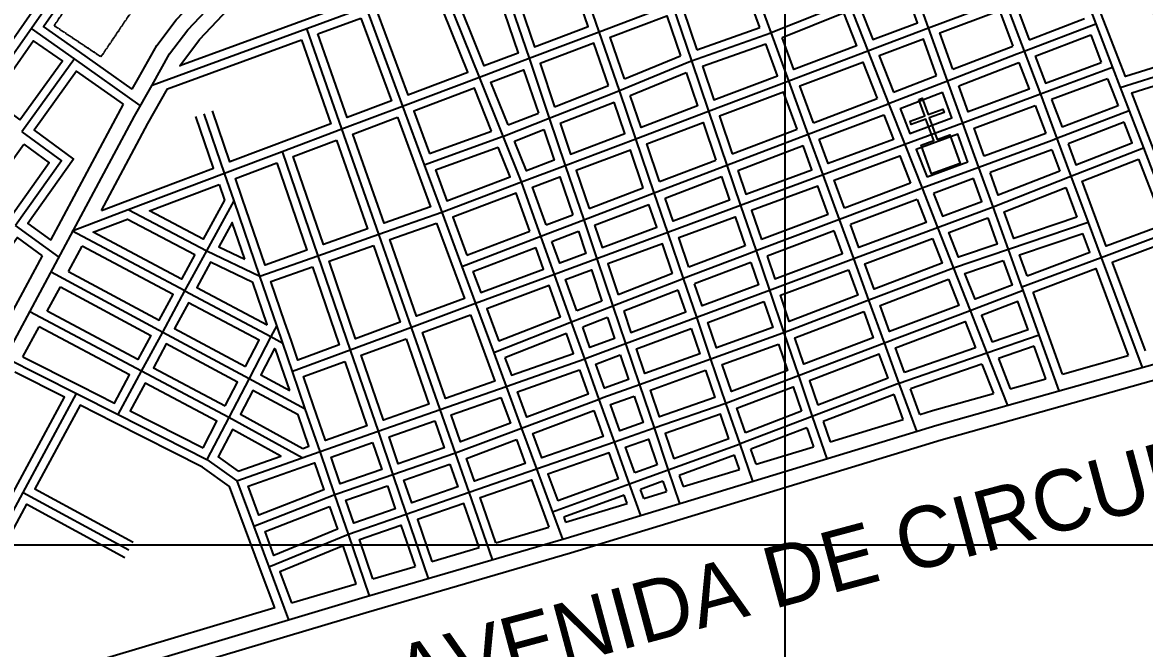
# Model space of a CAD drawing. Extents: x 638173 to 667318, y 9795622 to 9816401.
# Drawn here: x 662127 to 663412, y 9799881 to 9800599 of the extents above; entities that cross this region are included whole.
import ezdxf

# ---------------------------------------------------------------- set-up
doc = ezdxf.new("R2010")
doc.units = 0
doc.header["$MEASUREMENT"] = 0
doc.linetypes.add('DASHED', pattern=[0.75, 0.5, -0.25])
for name, color, linetype in [('AREAPROMINENTE', 7, 'CONTINUOUS'), ('CAMINO1', 7, 'CONTINUOUS'), ('CAMINO5', 7, 'CONTINUOUS'), ('CUADRICULAUTM', 7, 'CONTINUOUS'), ('EDIFICACION', 7, 'CONTINUOUS'), ('PARALELACAMINO', 7, 'CONTINUOUS'), ('TEXTOCAMINOS', 7, 'CONTINUOUS')]:
    doc.layers.add(name, color=color, linetype=linetype)
doc.styles.add('txt', font='TXT', dxfattribs={"height": 0.2})

# ---------------------------------------------------------------- blocks, each defined once
blk = doc.blocks.new('IGLESI')
at = {"layer": 'EDIFICACION', "color": 30, "linetype": 'Continuous'}
blk.add_lwpolyline([(-1.58, 67.11), (2.41, 67.11), (2.42, 47.26), (20.38, 47.26), (20.38, 43.26), (2.42, 43.26), (2.42, 17.1), (17.95, 17.11), (17.95, -17.9), (-17.05, -17.89), (-17.05, 17.11), (-1.58, 17.11), (-1.58, 43.26), (-19.62, 43.26), (-19.61, 47.25), (-1.58, 47.25), (-1.58, 67.11)], close=True, dxfattribs=at)

msp = doc.modelspace()

# ---------------------------------------------------------------- linework, layer by layer
at = {"layer": 'AREAPROMINENTE', "color": 7, "linetype": 'DASHED'}
msp.add_lwpolyline([(662162.9, 9800594.96), (662294.5, 9800788.13), (662339.39, 9800767.83), (662343.69, 9800748.15), (662216.4, 9800559.28), (662162.9, 9800594.96)], dxfattribs=at)
at = {"layer": 'CAMINO1', "color": 1, "linetype": 'Continuous'}
for points in [[(661875.25, 9799783.75), (661886.68, 9799803.73), (662255.02, 9800491.38), (662274.98, 9800526.83), (662295.09, 9800562.55), (662315.98, 9800590.29), (662357.32, 9800634.21), (662381.34, 9800654.88), (662417.37, 9800681.21), (662434.17, 9800690.06), (662880.52, 9800868.55), (662880.92, 9800869.14), (663411.04, 9801085.51), (663652.09, 9801175.24), (663698.69, 9801186.69), (663712.17, 9801186.62), (663754.88, 9801178.28), (664297.92, 9800924.04)], [(662044.2, 9799797.98), (662515.41, 9799939.19), (662749.13, 9800007.64), (663173.76, 9800137.07), (663817.8, 9800318.14)]]:
    msp.add_lwpolyline(points, dxfattribs=at)
at = {"layer": 'CAMINO5', "color": 7, "linetype": 'Continuous'}
for p, q in [((662787.24, 9800587.96), (662748.17, 9800701.61)), ((662668.49, 9800670.85), (662706.78, 9800557.59)), ((662983.97, 9800587.07), (662959.85, 9800653.11)), ((662649.88, 9800536.11), (662605.12, 9800647.64)), ((663164.45, 9800592.53), (663144.41, 9800648.23)), ((663337.76, 9800644.05), (663355.79, 9800597.28)), ((662452.18, 9800591.67), (662520.02, 9800616.5)), ((662520.02, 9800616.5), (662561.94, 9800502.92)), ((662787.24, 9800587.96), (662870.75, 9800619.48)), ((662870.75, 9800619.48), (662892.79, 9800554.61)), ((663072.74, 9800622.46), (663094.89, 9800566.18)), ((663164.45, 9800592.53), (663251.29, 9800625.42)), ((663251.29, 9800625.42), (663273.75, 9800565.93)), ((662136.86, 9800591.8), (662103.85, 9800544.39)), ((662186.27, 9800556.85), (662136.86, 9800591.8)), ((662274.98, 9800526.83), (662452.18, 9800591.67)), ((662492.4, 9800476.67), (662452.18, 9800591.67)), ((662706.78, 9800557.59), (662787.24, 9800587.96)), ((662810.22, 9800520.59), (662787.24, 9800587.96)), ((663094.89, 9800566.18), (663164.45, 9800592.53)), ((663186.24, 9800531.97), (663164.45, 9800592.53)), ((663273.75, 9800565.93), (663355.79, 9800597.28)), ((663355.79, 9800597.28), (663375.17, 9800547.01)), ((663004.15, 9800531.81), (662983.97, 9800587.07)), ((663004.15, 9800531.81), (663094.89, 9800566.18)), ((663094.89, 9800566.18), (663118.68, 9800505.72)), ((663273.75, 9800565.93), (663292.47, 9800516.34)), ((662186.27, 9800556.85), (662125.96, 9800473.18)), ((662261.56, 9800503.59), (662186.27, 9800556.85)), ((662649.88, 9800536.11), (662706.78, 9800557.59)), ((662706.78, 9800557.59), (662729.97, 9800489)), ((662892.79, 9800554.61), (662912.35, 9800497.04)), ((662561.94, 9800502.92), (662649.88, 9800536.11)), ((662677.08, 9800468.34), (662649.88, 9800536.11)), ((663375.17, 9800547.01), (663292.47, 9800516.34)), ((663375.17, 9800547.01), (663383.94, 9800524.25)), ((663383.94, 9800524.25), (663455.71, 9800546.76)), ((662912.35, 9800497.04), (663004.15, 9800531.81)), ((663026.53, 9800470.54), (663004.15, 9800531.81)), ((663118.68, 9800505.72), (663186.24, 9800531.97)), ((663203.71, 9800483.43), (663186.24, 9800531.97)), ((663383.94, 9800524.25), (663394.32, 9800497.32)), ((662829.02, 9800465.48), (662810.22, 9800520.59)), ((663292.47, 9800516.34), (663203.71, 9800483.43)), ((663292.47, 9800516.34), (663311.36, 9800465.54)), ((662492.4, 9800476.67), (662561.94, 9800502.92)), ((662561.94, 9800502.92), (662586.76, 9800435.7)), ((663118.68, 9800505.72), (663137.16, 9800458.75)), ((662357.98, 9800425.94), (662334.62, 9800494.07)), ((662729.97, 9800489), (662748.26, 9800434.89)), ((662829.02, 9800465.48), (662912.35, 9800497.04)), ((662912.35, 9800497.04), (662933.43, 9800435.01)), ((663394.32, 9800497.32), (663311.36, 9800465.54)), ((663394.32, 9800497.32), (663410.66, 9800454.93)), ((662424.19, 9800450.93), (662492.4, 9800476.67)), ((662534.64, 9800355.92), (662492.4, 9800476.67)), ((663203.71, 9800483.43), (663137.16, 9800458.75)), ((663222.01, 9800432.56), (663203.71, 9800483.43)), ((662586.76, 9800435.7), (662677.08, 9800468.34)), ((662698.12, 9800415.91), (662677.08, 9800468.34)), ((662748.26, 9800434.89), (662829.02, 9800465.48)), ((662850.24, 9800403.26), (662829.02, 9800465.48)), ((662933.43, 9800435.01), (663026.53, 9800470.54)), ((663043.52, 9800424.03), (663026.53, 9800470.54)), ((663311.36, 9800465.54), (663327.36, 9800422.52)), ((662357.98, 9800425.94), (662424.19, 9800450.93)), ((662424.19, 9800450.93), (662465.04, 9800331.38)), ((663137.16, 9800458.75), (663043.52, 9800424.03)), ((663137.16, 9800458.75), (663156.9, 9800408.59)), ((663327.36, 9800422.52), (663410.66, 9800454.93)), ((663410.66, 9800454.93), (663428.68, 9800408.19)), ((662586.76, 9800435.7), (662606.82, 9800381.36)), ((662698.12, 9800415.91), (662748.26, 9800434.89)), ((662748.26, 9800434.89), (662769.38, 9800372.4)), ((662850.24, 9800403.26), (662933.43, 9800435.01)), ((662933.43, 9800435.01), (662949.06, 9800389)), ((662247.56, 9800384.26), (662357.98, 9800425.94)), ((662368.88, 9800394.15), (662357.98, 9800425.94)), ((663043.52, 9800424.03), (662949.06, 9800389)), ((663062.22, 9800372.83), (663043.52, 9800424.03)), ((663222.01, 9800432.56), (663156.9, 9800408.59)), ((663238.23, 9800387.49), (663222.01, 9800432.56)), ((663238.23, 9800387.49), (663327.36, 9800422.52)), ((663327.36, 9800422.52), (663347.09, 9800369.43)), ((662606.82, 9800381.36), (662698.12, 9800415.91)), ((662720.35, 9800353.69), (662698.12, 9800415.91)), ((663156.9, 9800408.59), (663174.55, 9800363.75)), ((662769.38, 9800372.4), (662850.24, 9800403.26)), ((662865.66, 9800358.07), (662850.24, 9800403.26)), ((662184.83, 9800360.34), (662247.56, 9800384.26)), ((662247.56, 9800384.26), (662337.57, 9800337.02)), ((662337.57, 9800337.02), (662368.88, 9800394.15)), ((662398.45, 9800307.91), (662368.88, 9800394.15)), ((662949.06, 9800389), (662865.66, 9800358.07)), ((662949.06, 9800389), (662966.81, 9800336.76)), ((663174.55, 9800363.75), (663238.23, 9800387.49)), ((663255.85, 9800338.51), (663238.23, 9800387.49)), ((662534.64, 9800355.92), (662606.82, 9800381.36)), ((662606.82, 9800381.36), (662629.79, 9800319.13)), ((662720.35, 9800353.69), (662769.38, 9800372.4)), ((662769.38, 9800372.4), (662784.41, 9800327.95)), ((663062.22, 9800372.83), (662966.81, 9800336.76)), ((663078.61, 9800327.97), (663062.22, 9800372.83)), ((663347.09, 9800369.43), (663255.85, 9800338.51)), ((663347.09, 9800369.43), (663361.97, 9800329.4)), ((662168.44, 9800329.75), (662118.77, 9800366.12)), ((662312.66, 9800290.93), (662183.31, 9800359.76)), ((662865.66, 9800358.07), (662784.41, 9800327.95)), ((662883.72, 9800305.14), (662865.66, 9800358.07)), ((663078.61, 9800327.97), (663174.55, 9800363.75)), ((663174.55, 9800363.75), (663192.88, 9800317.17)), ((663361.97, 9800329.4), (663446.83, 9800361.09)), ((662465.04, 9800331.38), (662534.64, 9800355.92)), ((662571.98, 9800249.17), (662534.64, 9800355.92)), ((662629.79, 9800319.13), (662720.35, 9800353.69)), ((662735.97, 9800309.99), (662720.35, 9800353.69)), ((662312.66, 9800290.93), (662337.57, 9800337.02)), ((662337.57, 9800337.02), (662398.45, 9800307.91)), ((662398.45, 9800307.91), (662465.04, 9800331.38)), ((662465.04, 9800331.38), (662502, 9800223.22)), ((662966.81, 9800336.76), (662982.03, 9800291.96)), ((663255.85, 9800338.51), (663192.88, 9800317.17)), ((663271.31, 9800295.56), (663255.85, 9800338.51)), ((662629.79, 9800319.13), (662645.54, 9800276.45)), ((662784.41, 9800327.95), (662735.97, 9800309.99)), ((662784.41, 9800327.95), (662802.8, 9800273.54)), ((662982.03, 9800291.96), (663078.61, 9800327.97)), ((663096.06, 9800280.21), (663078.61, 9800327.97)), ((663271.31, 9800295.56), (663361.97, 9800329.4)), ((663361.97, 9800329.4), (663408.87, 9800203.17)), ((662159.32, 9800312.72), (662287.23, 9800243.86)), ((662417.78, 9800251.52), (662398.45, 9800307.91)), ((662735.97, 9800309.99), (662645.54, 9800276.45)), ((662755.58, 9800255.09), (662735.97, 9800309.99)), ((662898.8, 9800260.92), (662883.72, 9800305.14)), ((663192.88, 9800317.17), (663096.06, 9800280.21)), ((663192.88, 9800317.17), (663211.97, 9800268.68)), ((662898.8, 9800260.92), (662982.03, 9800291.96)), ((662982.03, 9800291.96), (662998.66, 9800243.02)), ((663272.69, 9800291.74), (663271.31, 9800295.56)), ((662287.23, 9800243.86), (662312.66, 9800290.93)), ((662312.66, 9800290.93), (662411.05, 9800238.57)), ((663096.06, 9800280.21), (662998.66, 9800243.02)), ((663113.88, 9800231.43), (663096.06, 9800280.21)), ((663211.97, 9800268.68), (663272.69, 9800291.74)), ((663291.23, 9800240.21), (663272.69, 9800291.74)), ((662262.92, 9800198.88), (662134.84, 9800267.02)), ((662645.54, 9800276.45), (662571.98, 9800249.17)), ((662645.54, 9800276.45), (662666.3, 9800220.21)), ((662802.8, 9800273.54), (662755.58, 9800255.09)), ((662802.8, 9800273.54), (662817.33, 9800230.55)), ((663113.88, 9800231.43), (663211.97, 9800268.68)), ((663211.97, 9800268.68), (663231.29, 9800219.58)), ((662755.58, 9800255.09), (662666.3, 9800220.21)), ((662770.56, 9800213.17), (662755.58, 9800255.09)), ((662817.33, 9800230.55), (662898.8, 9800260.92)), ((662915.18, 9800212.9), (662898.8, 9800260.92)), ((662262.92, 9800198.88), (662287.23, 9800243.86)), ((662287.23, 9800243.86), (662386.14, 9800190.63)), ((662417.78, 9800251.52), (662411.05, 9800238.57)), ((662424.71, 9800231.29), (662417.78, 9800251.52)), ((662571.98, 9800249.17), (662502, 9800223.22)), ((662604.91, 9800155.02), (662571.98, 9800249.17)), ((662998.66, 9800243.02), (663015.31, 9800194)), ((662411.05, 9800238.57), (662386.14, 9800190.63)), ((662411.05, 9800238.57), (662424.71, 9800231.29)), ((662435.88, 9800198.73), (662424.71, 9800231.29)), ((662817.33, 9800230.55), (662833.28, 9800183.37)), ((663015.31, 9800194), (663113.88, 9800231.43)), ((663130.84, 9800185), (663113.88, 9800231.43)), ((663291.23, 9800240.21), (663231.29, 9800219.58)), ((663314.14, 9800176.54), (663291.23, 9800240.21)), ((662106.82, 9800214.7), (662188.36, 9800173.38)), ((662502, 9800223.22), (662435.88, 9800198.73)), ((662502, 9800223.22), (662533.82, 9800130.07)), ((662666.3, 9800220.21), (662680.56, 9800181.58)), ((663231.29, 9800219.58), (663130.84, 9800185)), ((663231.29, 9800219.58), (663254.79, 9800159.85)), ((662680.56, 9800181.58), (662770.56, 9800213.17)), ((662787.17, 9800166.68), (662770.56, 9800213.17)), ((662915.18, 9800212.9), (662833.28, 9800183.37)), ((662932.37, 9800162.51), (662915.18, 9800212.9)), ((662236.11, 9800149.19), (662262.92, 9800198.88)), ((662362.81, 9800145.74), (662262.92, 9800198.88)), ((662386.14, 9800190.63), (662362.81, 9800145.74)), ((662386.14, 9800190.63), (662450.54, 9800155.96)), ((662450.54, 9800155.96), (662435.88, 9800198.73)), ((662932.37, 9800162.51), (663015.31, 9800194)), ((663015.31, 9800194), (663031.25, 9800147.09)), ((662604.91, 9800155.02), (662680.56, 9800181.58)), ((662680.56, 9800181.58), (662698.32, 9800133.45)), ((662833.28, 9800183.37), (662850, 9800133.89)), ((663150.89, 9800130.1), (663130.84, 9800185)), ((662127.36, 9800060.11), (662188.36, 9800173.38)), ((662188.36, 9800173.38), (662236.11, 9800149.19)), ((662787.17, 9800166.68), (662698.32, 9800133.45)), ((662804.54, 9800118.09), (662787.17, 9800166.68)), ((662467.41, 9800106.76), (662450.54, 9800155.96)), ((662533.82, 9800130.07), (662604.91, 9800155.02)), ((662622.39, 9800105.05), (662604.91, 9800155.02)), ((662850, 9800133.89), (662932.37, 9800162.51)), ((662948.41, 9800115.48), (662932.37, 9800162.51)), ((662236.11, 9800149.19), (662337.82, 9800097.65)), ((662362.81, 9800145.74), (662337.82, 9800097.65)), ((662446.8, 9800099.53), (662362.81, 9800145.74)), ((663031.25, 9800147.09), (663047.71, 9800098.65)), ((662467.41, 9800106.76), (662533.82, 9800130.07)), ((662533.82, 9800130.07), (662550.84, 9800080.26)), ((662698.32, 9800133.45), (662622.39, 9800105.05)), ((662698.32, 9800133.45), (662715.43, 9800087.11)), ((662804.54, 9800118.09), (662850, 9800133.89)), ((662850, 9800133.89), (662866.3, 9800085.69)), ((662715.43, 9800087.11), (662804.54, 9800118.09)), ((662821.87, 9800069.57), (662804.54, 9800118.09)), ((662948.41, 9800115.48), (662866.3, 9800085.69)), ((662962.96, 9800072.82), (662948.41, 9800115.48)), ((662372.17, 9800073.32), (662446.8, 9800099.53)), ((662446.8, 9800099.53), (662467.41, 9800106.76)), ((662484.43, 9800057.12), (662467.41, 9800106.76)), ((662638.07, 9800060.22), (662622.39, 9800105.05)), ((662337.82, 9800097.65), (662372.17, 9800073.32)), ((662638.07, 9800060.22), (662715.43, 9800087.11)), ((662715.43, 9800087.11), (662733.72, 9800037.58)), ((662372.17, 9800073.32), (662391.63, 9800020.9)), ((662550.84, 9800080.26), (662566.22, 9800035.25)), ((662866.3, 9800085.69), (662821.87, 9800069.57)), ((662866.3, 9800085.69), (662879.27, 9800047.31)), ((662821.87, 9800069.57), (662733.72, 9800037.58)), ((662834.68, 9800033.72), (662821.87, 9800069.57)), ((662127.36, 9800060.11), (662248.53, 9799994.35)), ((662484.43, 9800057.12), (662391.63, 9800020.9)), ((662499.86, 9800012.12), (662484.43, 9800057.12)), ((662566.22, 9800035.25), (662638.07, 9800060.22)), ((662665.07, 9799983.02), (662638.07, 9800060.22)), ((662499.86, 9800012.12), (662566.22, 9800035.25)), ((662566.22, 9800035.25), (662591.43, 9799961.45)), ((662733.72, 9800037.58), (662745.21, 9800006.45)), ((662391.63, 9800020.9), (662408.75, 9799974.76)), ((662408.75, 9799974.76), (662499.86, 9800012.12)), ((662524, 9799941.71), (662499.86, 9800012.12)), ((662408.75, 9799974.76), (662431.29, 9799913.98))]:
    msp.add_line(p, q, dxfattribs=at)
for points in [[(662289.76, 9800810.27), (662283.89, 9800802.98), (662136.86, 9800591.8)], [(662983.97, 9800587.07), (663069.71, 9800621.37), (663072.74, 9800622.46)], [(662892.79, 9800554.61), (662983.57, 9800586.91), (662983.97, 9800587.07)], [(663186.24, 9800531.97), (663265.46, 9800562.76), (663273.75, 9800565.93)], [(662810.22, 9800520.59), (662889.77, 9800553.53), (662892.79, 9800554.61)], [(662729.97, 9800489), (662801.99, 9800517.18), (662810.22, 9800520.59)], [(663026.53, 9800470.54), (663117.32, 9800505.19), (663118.68, 9800505.72)], [(662677.08, 9800468.34), (662678.62, 9800468.9), (662729.97, 9800489)], [(662125.96, 9800473.18), (662171.19, 9800439.96), (662118.77, 9800366.12)], [(663311.36, 9800465.54), (663305.95, 9800463.47), (663222.01, 9800432.56)], [(663156.9, 9800408.59), (663153.57, 9800407.36), (663062.22, 9800372.83)], [(662966.81, 9800336.76), (662962.17, 9800335.01), (662883.72, 9800305.14)], [(662883.72, 9800305.14), (662881.28, 9800304.21), (662802.8, 9800273.54)], [(662998.66, 9800243.02), (662997.54, 9800242.59), (662915.18, 9800212.9)], [(662770.56, 9800213.17), (662773.36, 9800214.15), (662817.33, 9800230.55)], [(662833.28, 9800183.37), (662791.49, 9800168.3), (662787.17, 9800166.68)], [(663130.84, 9800185), (663128.2, 9800184.09), (663031.25, 9800147.09)], [(663031.25, 9800147.09), (662948.6, 9800115.55), (662948.41, 9800115.48)], [(662622.39, 9800105.05), (662621.4, 9800104.68), (662550.84, 9800080.26)], [(662550.84, 9800080.26), (662487.79, 9800058.43), (662484.43, 9800057.12)], [(661996.81, 9800009.32), (662076.11, 9799964.95), (662127.36, 9800060.11)]]:
    msp.add_lwpolyline(points, dxfattribs=at)
at = {"layer": 'CUADRICULAUTM', "color": 2, "linetype": 'Continuous'}
for points in [[(663000, 9796924.64), (663000, 9797000), (663000, 9798000), (663000, 9799000), (663000, 9800000), (663000, 9801000), (663000, 9802000), (663000, 9803000), (663000, 9804000), (663000, 9805000), (663000, 9806000), (663000, 9807000), (663000, 9808000), (663000, 9809000), (663000, 9810000), (663000, 9811000), (663000, 9812000), (663000, 9813000), (663000, 9814000), (663000, 9815352.89)], [(655000, 9800000), (656000, 9800000), (657000, 9800000), (658000, 9800000), (659000, 9800000), (660000, 9800000), (661000, 9800000), (662000, 9800000), (663000, 9800000), (665000, 9800000), (666607.31, 9800000)]]:
    msp.add_lwpolyline(points, dxfattribs=at)
at = {"layer": 'PARALELACAMINO', "color": 7, "linetype": 'Continuous'}
for p, q in [((662464.87, 9800585.67), (662514.09, 9800603.68)), ((662996.69, 9800581.39), (663067.06, 9800609.54)), ((663279.57, 9800578.86), (663342.85, 9800603.04)), ((662899, 9800567.43), (662971.12, 9800593.09)), ((663286.63, 9800560.15), (663350.05, 9800584.38)), ((663350.05, 9800584.38), (663362.19, 9800552.87)), ((662905.44, 9800548.49), (662977.99, 9800574.31)), ((663192.19, 9800545.01), (663260.88, 9800571.71)), ((662816.23, 9800533.91), (662880.26, 9800560.42)), ((663198.95, 9800526.19), (663267.94, 9800552.99)), ((662822.71, 9800514.94), (662886.7, 9800541.43)), ((663124.34, 9800518.65), (663173.53, 9800537.76)), ((662736.09, 9800502.13), (662797.72, 9800526.25)), ((663369.39, 9800534.2), (663305.33, 9800510.44)), ((663032.41, 9800483.57), (663105.67, 9800511.45)), ((663131.67, 9800500.04), (663180.3, 9800518.94)), ((663305.33, 9800510.44), (663317.21, 9800478.5)), ((662158.95, 9800349.1), (662242.4, 9800504.89)), ((662742.5, 9800483.16), (662804.2, 9800507.3)), ((663286.58, 9800503.49), (663298.52, 9800471.39)), ((663381.38, 9800503.08), (663317.21, 9800478.5)), ((662682.69, 9800481.23), (662717.44, 9800494.83)), ((663039.27, 9800464.79), (663112.99, 9800492.85)), ((662592.7, 9800448.47), (662663.94, 9800474.23)), ((662690.14, 9800462.67), (662723.85, 9800475.86)), ((662939.54, 9800448.09), (663013.72, 9800476.45)), ((663388.57, 9800484.41), (663324.18, 9800459.74)), ((663298.52, 9800471.39), (663228.01, 9800445.43)), ((662599.62, 9800429.72), (662671.4, 9800455.65)), ((662945.98, 9800429.15), (663020.59, 9800457.67)), ((663305.49, 9800452.64), (663234.79, 9800426.61)), ((663305.49, 9800452.64), (663314.57, 9800428.24)), ((662856.36, 9800416.3), (662920.85, 9800440.95)), ((663209.24, 9800438.52), (663162.63, 9800421.35)), ((662862.82, 9800397.36), (662927.28, 9800422)), ((662775.53, 9800385.44), (662837.67, 9800409.15)), ((663143.86, 9800414.38), (663068.14, 9800385.76)), ((663216.01, 9800419.7), (663169.96, 9800402.73)), ((663321.54, 9800409.48), (663334.13, 9800375.6)), ((663151.19, 9800395.77), (663075.01, 9800366.97)), ((662781.93, 9800366.48), (662844.13, 9800390.22)), ((662726.33, 9800366.67), (662756.83, 9800378.31)), ((663049.44, 9800378.69), (662972.95, 9800349.78)), ((662635.66, 9800332.07), (662707.65, 9800359.54)), ((662733.06, 9800347.83), (662763.25, 9800359.35)), ((663056.3, 9800359.9), (662979.39, 9800330.83)), ((662031.67, 9800111.47), (662149.41, 9800331.29)), ((662179.45, 9800313.25), (662194.97, 9800342.23)), ((662642.59, 9800313.31), (662714.38, 9800340.7)), ((662954.23, 9800342.69), (662889.83, 9800318.16)), ((662960.67, 9800323.74), (662896.29, 9800299.23)), ((662871.15, 9800310.99), (662808.91, 9800286.68)), ((662155.01, 9800267.62), (662170, 9800295.61)), ((662877.62, 9800292.05), (662815.32, 9800267.72)), ((662790.27, 9800279.41), (662761.52, 9800268.18)), ((663317.85, 9800195.77), (663284.07, 9800289.65)), ((662742.89, 9800260.9), (662672.15, 9800233.23)), ((662796.68, 9800260.45), (662768.25, 9800249.35)), ((662127.15, 9800215.61), (662145.56, 9800249.98)), ((662749.62, 9800242.06), (662679.08, 9800214.47)), ((663278.38, 9800246.37), (663237.09, 9800232.15)), ((663285.16, 9800227.54), (663244.43, 9800213.52)), ((663298.55, 9800190.34), (663285.16, 9800227.54)), ((663218.16, 9800225.64), (663136.86, 9800197.65)), ((663317.85, 9800195.77), (663393.1, 9800216.92)), ((663225.49, 9800207.01), (663143.73, 9800178.86)), ((663225.49, 9800207.01), (663238.67, 9800173.5)), ((663244.43, 9800213.52), (663258.03, 9800178.94)), ((663118.04, 9800190.91), (663037.38, 9800160.14)), ((663258.03, 9800178.94), (663298.55, 9800190.34)), ((663154.45, 9800149.48), (663143.73, 9800178.86)), ((663124.9, 9800172.13), (663043.82, 9800141.19)), ((663135.3, 9800143.65), (663124.9, 9800172.13)), ((663018.68, 9800153), (662954.53, 9800128.52)), ((663043.82, 9800141.19), (663051.65, 9800118.15)), ((663051.65, 9800118.15), (663135.3, 9800143.65)), ((663025.12, 9800134.05), (662960.99, 9800109.57)), ((663025.12, 9800134.05), (663032.5, 9800112.31)), ((662935.78, 9800121.53), (662872.49, 9800098.58)), ((662966.88, 9800092.31), (663032.5, 9800112.31)), ((662942.24, 9800102.61), (662878.89, 9800079.63)), ((662947.74, 9800086.47), (662942.24, 9800102.61)), ((662966.88, 9800092.31), (662960.99, 9800109.57)), ((662853.69, 9800091.76), (662827.91, 9800082.4)), ((662883.23, 9800066.81), (662947.74, 9800086.47)), ((662809.11, 9800075.58), (662739.65, 9800050.37)), ((662878.89, 9800079.63), (662883.23, 9800066.81)), ((662860.1, 9800072.81), (662834.63, 9800063.57)), ((662838.36, 9800053.14), (662834.63, 9800063.57)), ((662838.36, 9800053.14), (662864.1, 9800060.98)), ((662860.1, 9800072.81), (662864.1, 9800060.98)), ((662815.83, 9800056.75), (662746.58, 9800031.61)), ((662819.21, 9800047.3), (662815.83, 9800056.75)), ((662748.72, 9800025.81), (662819.21, 9800047.3)), ((662746.58, 9800031.61), (662748.72, 9800025.81)), ((662668.89, 9800002.38), (662729.5, 9800020.13)), ((662595.37, 9799980.84), (662649.68, 9799996.75)), ((662527.93, 9799961.09), (662576.17, 9799975.22)), ((662434.77, 9799933.38), (662508.72, 9799955.45))]:
    msp.add_line(p, q, dxfattribs=at)
for points in [[(662274.15, 9800806.5), (662128.65, 9800597.51), (662101.5, 9800558.52), (662032.34, 9800609.29), (662119.45, 9800725.71), (662203.91, 9800821.98), (662220.33, 9800831.54), (662274.15, 9800806.5)], [(662252.37, 9800522.34), (662192.04, 9800565.01), (662150.74, 9800594.23), (662292.56, 9800797.93), (662325.98, 9800782.39), (662341.15, 9800790.5), (662359.74, 9800735.62), (662380.06, 9800675.62)], [(662507.16, 9800622.44), (662306.92, 9800549.17), (662329.38, 9800579), (662369.43, 9800621.55), (662392.23, 9800641.16), (662426.66, 9800666.32), (662441.52, 9800674.15), (662482.09, 9800690.38)], [(662681.03, 9800664.97), (662712.93, 9800570.6), (662774.62, 9800593.89), (662742.08, 9800688.54)], [(662252.37, 9800522.34), (662259.73, 9800535.42), (662280.41, 9800572.15), (662302.58, 9800601.58), (662345.21, 9800646.87), (662370.45, 9800668.6), (662380.06, 9800675.62)], [(662662.31, 9800657.92), (662694.22, 9800563.54), (662655.51, 9800548.94), (662618.24, 9800641.79)], [(663405.83, 9800652.97), (663442.69, 9800553.15), (663389.9, 9800536.6), (663384.5, 9800550.61), (663351.03, 9800637.42), (663405.83, 9800652.97)], [(662971.12, 9800593.09), (662953.93, 9800640.18), (662883.33, 9800613.54), (662899, 9800567.43)], [(663327.25, 9800643.5), (663264.18, 9800619.61), (663279.57, 9800578.86)], [(662532.87, 9800610.55), (662567.83, 9800515.84), (662636.79, 9800541.87), (662599.45, 9800634.92)], [(663085.82, 9800616.52), (663100.58, 9800579.03), (663151.71, 9800598.39), (663138.39, 9800635.39)], [(662514.09, 9800603.68), (662549.12, 9800508.77), (662498.46, 9800489.65), (662464.87, 9800585.67)], [(662816.23, 9800533.91), (662799.83, 9800582.02), (662864.61, 9800606.47), (662880.26, 9800560.42)], [(663067.06, 9800609.54), (663081.87, 9800571.94), (663010.07, 9800544.74), (662996.69, 9800581.39)], [(663192.19, 9800545.01), (663177.19, 9800586.66), (663245.47, 9800612.52), (663260.88, 9800571.71)], [(662123.75, 9800487.21), (662172.26, 9800554.52), (662139.31, 9800577.82), (662112.06, 9800538.68), (662092.31, 9800510.3), (662123.75, 9800487.21)], [(662216.98, 9800383.3), (662270.36, 9800482.95), (662292.73, 9800522.68), (662446.09, 9800578.8)], [(662446.09, 9800578.8), (662479.74, 9800482.58), (662364.09, 9800438.94), (662344.08, 9800497.31)], [(662797.72, 9800526.25), (662781.11, 9800574.96), (662719.34, 9800551.64), (662736.09, 9800502.13)], [(663173.53, 9800537.76), (663158.48, 9800579.58), (663107.91, 9800560.42), (663124.34, 9800518.65)], [(662905.44, 9800548.49), (662918.49, 9800510.06), (662991.37, 9800537.66), (662977.99, 9800574.31)], [(663032.41, 9800483.57), (663016.93, 9800525.96), (663089.2, 9800553.33), (663105.67, 9800511.45)], [(663267.94, 9800552.99), (663279.56, 9800522.22), (663209.7, 9800496.32), (663198.95, 9800526.19)], [(663286.63, 9800560.15), (663298.32, 9800529.18), (663362.19, 9800552.87)], [(662242.4, 9800504.89), (662188.59, 9800542.96), (662139.87, 9800475.37), (662185.04, 9800442.19), (662132.63, 9800368.37), (662158.95, 9800349.1)], [(662682.69, 9800481.23), (662662.97, 9800530.36), (662700.63, 9800544.57), (662717.44, 9800494.83)], [(662886.7, 9800541.43), (662899.77, 9800502.97), (662835.14, 9800478.49), (662822.71, 9800514.94)], [(662663.94, 9800474.23), (662644.25, 9800523.3), (662574.76, 9800497.07), (662592.7, 9800448.47)], [(663369.39, 9800534.2), (663374.61, 9800520.65), (663381.38, 9800503.08)], [(663449.62, 9800534.37), (663485.58, 9800437.04), (663434.61, 9800420.61), (663419.99, 9800458.53), (663397.1, 9800517.9), (663449.62, 9800534.37)], [(663013.72, 9800476.45), (662998.23, 9800518.88), (662924.93, 9800491.11), (662939.54, 9800448.09)], [(663131.67, 9800500.04), (663142.88, 9800471.54), (663190.94, 9800489.37), (663180.3, 9800518.94)], [(662742.5, 9800483.16), (662754.42, 9800447.91), (662816.44, 9800471.4), (662804.2, 9800507.3)], [(663228.01, 9800445.43), (663216.48, 9800477.49), (663286.58, 9800503.49)], [(662216.98, 9800383.3), (662244.03, 9800393.62), (662345.37, 9800431.87), (662325.16, 9800490.83)], [(662556.05, 9800490.01), (662593.93, 9800387.42), (662540.77, 9800368.68), (662505.06, 9800470.76), (662556.05, 9800490.01)], [(663112.99, 9800492.85), (663124.11, 9800464.58), (663049.46, 9800436.9), (663039.27, 9800464.79)], [(662723.85, 9800475.86), (662735.7, 9800440.83), (662703.75, 9800428.74), (662690.14, 9800462.67)], [(662856.36, 9800416.3), (662841.6, 9800459.56), (662906.21, 9800484.02), (662920.85, 9800440.95)], [(663324.18, 9800459.74), (663333.19, 9800435.52), (663397.74, 9800460.64), (663388.57, 9800484.41)], [(662128.17, 9800459.15), (662157.34, 9800437.73), (662116.49, 9800380.19), (662086.88, 9800401.88), (662128.17, 9800459.15)], [(662486.35, 9800463.69), (662521.91, 9800362.03), (662471.23, 9800344.17), (662436.78, 9800444.99), (662486.35, 9800463.69)], [(663209.24, 9800438.52), (663197.72, 9800470.54), (663150.21, 9800452.92), (663162.63, 9800421.35)], [(662599.62, 9800429.72), (662612.71, 9800394.28), (662685.04, 9800421.66), (662671.4, 9800455.65)], [(662837.67, 9800409.15), (662822.9, 9800452.47), (662760.82, 9800428.96), (662775.53, 9800385.44)], [(662945.98, 9800429.15), (662955.22, 9800401.96), (663030.71, 9800429.95), (663020.59, 9800457.67)], [(662418.07, 9800437.92), (662452.38, 9800337.52), (662404.64, 9800320.69), (662378.34, 9800397.39), (662370.59, 9800420), (662418.07, 9800437.92)], [(663068.14, 9800385.76), (663056.33, 9800418.11), (663131.44, 9800445.96), (663143.86, 9800414.38)], [(663404.94, 9800441.97), (663419.35, 9800404.59), (663433.86, 9800366.92), (663367.85, 9800342.27), (663340.16, 9800416.77), (663404.94, 9800441.97)], [(662726.33, 9800366.67), (662710.84, 9800410.04), (662742.11, 9800421.87), (662756.83, 9800378.31)], [(662927.28, 9800422), (662936.46, 9800395), (662871.8, 9800371.02), (662862.82, 9800397.36)], [(663314.57, 9800428.24), (663244.15, 9800400.57), (663234.79, 9800426.61)], [(662351.87, 9800412.94), (662357.99, 9800395.09), (662333.52, 9800350.44), (662271.92, 9800382.76), (662351.87, 9800412.94)], [(663049.44, 9800378.69), (663037.58, 9800411.16), (662961.66, 9800383), (662972.95, 9800349.78)], [(663169.96, 9800402.73), (663180.26, 9800376.55), (663225.47, 9800393.4), (663216.01, 9800419.7)], [(663334.13, 9800375.6), (663261.94, 9800351.14), (663250.93, 9800381.73), (663321.54, 9800409.48)], [(662707.65, 9800359.54), (662692.13, 9800402.96), (662619.63, 9800375.52), (662635.66, 9800332.07)], [(663151.19, 9800395.77), (663161.51, 9800369.56), (663084.55, 9800340.86), (663075.01, 9800366.97)], [(662781.93, 9800366.48), (662790.58, 9800340.91), (662853.05, 9800364.07), (662844.13, 9800390.22)], [(662323.96, 9800332.87), (662308.59, 9800304.43), (662207.43, 9800358.25), (662246.91, 9800373.31), (662323.96, 9800332.87)], [(662381.26, 9800327.21), (662366.77, 9800369.48), (662351.42, 9800341.48), (662381.26, 9800327.21)], [(662889.83, 9800318.16), (662878.27, 9800352.07), (662942.9, 9800376.04), (662954.23, 9800342.69)], [(663232.24, 9800374.59), (663242.99, 9800344.71), (663198.7, 9800329.7), (663187.59, 9800357.94), (663232.24, 9800374.59)], [(662600.85, 9800368.66), (662632.7, 9800282.36), (662578.05, 9800262.09), (662547.37, 9800349.81), (662600.85, 9800368.66)], [(662763.25, 9800359.35), (662771.83, 9800333.96), (662741.98, 9800322.89), (662733.06, 9800347.83)], [(662979.39, 9800330.83), (662988.19, 9800304.93), (663065.81, 9800333.87), (663056.3, 9800359.9)], [(663277.29, 9800308.47), (663268.71, 9800332.31), (663341.11, 9800356.84)], [(663277.29, 9800308.47), (663349.12, 9800335.28), (663341.11, 9800356.84)], [(662149.41, 9800331.29), (662121.05, 9800352.06), (662073.58, 9800285.19)], [(662871.15, 9800310.99), (662859.51, 9800345.12), (662796.99, 9800321.94), (662808.91, 9800286.68)], [(663168.84, 9800350.95), (663179.87, 9800322.91), (663101.97, 9800293.17), (663091.41, 9800322.07), (663168.84, 9800350.95)], [(663482.05, 9800241.92), (663455.55, 9800310.65), (663441.06, 9800348.26), (663374.82, 9800323.52), (663412.41, 9800222.35)], [(662179.45, 9800313.25), (662283.18, 9800257.4), (662299.08, 9800286.83), (662194.97, 9800342.23)], [(662528.51, 9800343.15), (662559.3, 9800255.14), (662508.14, 9800236.17), (662477.7, 9800325.24), (662528.51, 9800343.15)], [(662642.59, 9800313.31), (662651.45, 9800289.31), (662723.23, 9800315.93), (662714.38, 9800340.7)], [(662406.83, 9800252.14), (662406.93, 9800252.33), (662390.35, 9800300.7), (662341.84, 9800323.9), (662326.24, 9800295.03), (662406.83, 9800252.14)], [(662458.84, 9800318.6), (662489.39, 9800229.21), (662442.01, 9800211.67), (662434.17, 9800234.53), (662427.24, 9800254.76), (662411.12, 9800301.78), (662458.84, 9800318.6)], [(662960.67, 9800323.74), (662969.44, 9800297.93), (662904.94, 9800273.88), (662896.29, 9800299.23)], [(663249.77, 9800325.89), (663259.95, 9800297.6), (663217.66, 9800281.54), (663206.04, 9800311.07), (663249.77, 9800325.89)], [(662761.52, 9800268.18), (662748.71, 9800304.04), (662778.24, 9800314.99), (662790.27, 9800279.41)], [(663072.68, 9800315.09), (663083.29, 9800286.04), (663004.79, 9800256.07), (662994.62, 9800285.98), (663072.68, 9800315.09)], [(663284.07, 9800289.65), (663356.09, 9800316.53), (663393.1, 9800216.92)], [(661768.31, 9799596.47), (661837.33, 9799652.54), (661882.25, 9799686.54), (661948.47, 9799730.46), (661993.66, 9799754.44), (662044.56, 9799778.95), (662054.05, 9799783.22), (662520.37, 9799922.41), (662754.14, 9799990.87), (663178.68, 9800120.27), (663822.8, 9800301.36)], [(662170, 9800295.61), (662273.67, 9800239.8), (662258.85, 9800212.38), (662155.01, 9800267.62)], [(662742.89, 9800260.9), (662729.95, 9800297.08), (662658.38, 9800270.54), (662672.15, 9800233.23)], [(662815.32, 9800267.72), (662823.5, 9800243.52), (662886.2, 9800266.89), (662877.62, 9800292.05)], [(663187.2, 9800304.3), (663198.95, 9800274.44), (663119.79, 9800244.37), (663108.83, 9800274.37), (663187.2, 9800304.3)], [(662975.87, 9800278.99), (662986.04, 9800249.07), (662921.36, 9800225.75), (662911.4, 9800254.95), (662975.87, 9800278.99)], [(662381.95, 9800204.25), (662397.61, 9800234.39), (662316.73, 9800277.43), (662300.79, 9800247.92), (662381.95, 9800204.25)], [(663090.15, 9800267.24), (663101.1, 9800237.28), (663021.44, 9800207.03), (663011.22, 9800237.1), (663090.15, 9800267.24)], [(663278.38, 9800246.37), (663266.72, 9800278.78), (663224.98, 9800262.93), (663237.09, 9800232.15)], [(662639.63, 9800263.59), (662667.66, 9800187.65), (662611.04, 9800167.78), (662584.66, 9800243.2), (662639.63, 9800263.59)], [(662796.68, 9800260.45), (662804.76, 9800236.53), (662776.59, 9800226.02), (662768.25, 9800249.35)], [(663136.86, 9800197.65), (663126.66, 9800225.58), (663206.28, 9800255.82), (663218.16, 9800225.64)], [(662127.15, 9800215.61), (662192.88, 9800182.3), (662231.94, 9800162.51), (662249.34, 9800194.77), (662145.56, 9800249.98)], [(662679.08, 9800214.47), (662686.53, 9800194.28), (662757.76, 9800219.27), (662749.62, 9800242.06)], [(662892.66, 9800247.96), (662902.55, 9800218.98), (662839.48, 9800196.23), (662829.9, 9800224.57), (662892.66, 9800247.96)], [(662358.6, 9800159.31), (662372.72, 9800186.49), (662291.28, 9800230.32), (662276.51, 9800202.98), (662358.6, 9800159.31)], [(662565.91, 9800236.25), (662592.17, 9800161.15), (662540.02, 9800142.85), (662514.61, 9800217.23), (662565.91, 9800236.25)], [(662992.47, 9800230.13), (663002.74, 9800199.92), (662938.49, 9800175.53), (662927.82, 9800206.82), (662992.47, 9800230.13)], [(662432.8, 9800176.87), (662426.42, 9800195.49), (662416.53, 9800224.33), (662415.27, 9800225), (662399.56, 9800194.77), (662432.8, 9800176.87)], [(662811.16, 9800217.58), (662820.66, 9800189.46), (662793.18, 9800179.55), (662783.31, 9800207.19), (662811.16, 9800217.58)], [(663118.04, 9800190.91), (663107.97, 9800218.49), (663027.89, 9800188.08), (663037.38, 9800160.14)], [(662495.86, 9800210.28), (662521.15, 9800136.23), (662473.6, 9800119.53), (662460, 9800159.2), (662448.5, 9800192.74), (662495.86, 9800210.28)], [(662016.8, 9800009.59), (662072.12, 9799978.64), (662118.56, 9800064.85), (662174.7, 9800169.09), (662117.71, 9800197.97)], [(662764.49, 9800200.44), (662774.43, 9800172.6), (662704.23, 9800146.34), (662693.46, 9800175.51), (662764.49, 9800200.44)], [(662909, 9800200.04), (662919.7, 9800168.7), (662856.24, 9800146.65), (662845.89, 9800177.28), (662909, 9800200.04)], [(662333.51, 9800111.04), (662349.37, 9800141.56), (662267, 9800185.38), (662249.78, 9800153.47), (662333.51, 9800111.04)], [(662447.7, 9800110.45), (662454.73, 9800112.91), (662442.35, 9800149.01), (662390.33, 9800177.01), (662376.18, 9800149.79), (662447.7, 9800110.45)], [(662954.53, 9800128.52), (662944.95, 9800156.59), (663009.17, 9800180.97), (663018.68, 9800153)], [(662674.59, 9800168.88), (662685.5, 9800139.33), (662628.46, 9800118), (662617.65, 9800148.89), (662674.59, 9800168.88)], [(662827.07, 9800170.5), (662837.35, 9800140.09), (662810.61, 9800130.79), (662799.92, 9800160.71), (662827.07, 9800170.5)], [(663154.45, 9800149.48), (663168.84, 9800153.87), (663238.67, 9800173.5)], [(662415.55, 9799927.65), (662399.37, 9799971.28), (662363.86, 9800066.95), (662332.64, 9800089.06), (662231.59, 9800140.27), (662192.54, 9800160.05), (662140.89, 9800064.15), (662253.3, 9800003.14)], [(662781.16, 9800153.76), (662791.72, 9800124.22), (662721.41, 9800099.78), (662711.16, 9800127.58), (662781.16, 9800153.76)], [(662598.78, 9800142.27), (662609.65, 9800111.19), (662557.05, 9800092.99), (662546.49, 9800123.91), (662598.78, 9800142.27)], [(662935.78, 9800121.53), (662926.16, 9800149.76), (662862.65, 9800127.69), (662872.49, 9800098.58)], [(662373.73, 9800084.47), (662422.38, 9800101.56), (662366.96, 9800132.05), (662350.71, 9800100.77), (662373.73, 9800084.47)], [(662527.62, 9800117.29), (662538.16, 9800086.45), (662490.59, 9800069.98), (662480.09, 9800100.61), (662527.62, 9800117.29)], [(662692.43, 9800120.56), (662702.52, 9800093.21), (662644.21, 9800072.95), (662635.06, 9800099.11), (662692.43, 9800120.56)], [(662827.91, 9800082.4), (662817.35, 9800111.95), (662843.76, 9800121.13), (662853.69, 9800091.76)], [(662809.11, 9800075.58), (662798.46, 9800105.38), (662728.34, 9800081.01), (662739.65, 9800050.37)], [(662450.11, 9800090.09), (662461.22, 9800093.99), (662471.86, 9800062.95), (662397.46, 9800033.92), (662385.09, 9800067.26), (662450.11, 9800090.09)], [(662616.25, 9800092.32), (662625.32, 9800066.38), (662572.43, 9800048), (662563.52, 9800074.06), (662616.25, 9800092.32)], [(662668.89, 9800002.38), (662650.82, 9800054.06), (662709.45, 9800074.44), (662729.5, 9800020.13)], [(662544.63, 9800067.52), (662553.55, 9800041.42), (662506.06, 9800024.87), (662497.08, 9800051.06), (662544.63, 9800067.52)], [(662007.36, 9799991.96), (662080.1, 9799951.26), (662131.4, 9800046.54), (662243.76, 9799985.56)], [(662478.35, 9800044.01), (662487.34, 9800017.79), (662414.53, 9799987.93), (662404.43, 9800015.15), (662478.35, 9800044.01)], [(662649.68, 9799996.75), (662631.93, 9800047.5), (662578.9, 9800029.07), (662595.37, 9799980.84)], [(662527.93, 9799961.09), (662512.55, 9800005.95), (662560.01, 9800022.5), (662576.17, 9799975.22)], [(662508.72, 9799955.45), (662493.84, 9799998.85), (662421.49, 9799969.18), (662434.77, 9799933.38)], [(662415.55, 9799927.65), (662037.35, 9799814.77), (661999.3, 9799809.71), (661970.3, 9799805.49), (661917.18, 9799801.62), (661905.35, 9799801.52), (662007.36, 9799991.96)]]:
    msp.add_lwpolyline(points, dxfattribs=at)

# ---------------------------------------------------------------- block references
at = {"layer": 'EDIFICACION', "color": 30, "linetype": 'Continuous', "xscale": 1.000001776122771, "yscale": 1.000001776122771, "rotation": 19.8185974881024}
msp.add_blockref('IGLESI', (663177.59, 9800447.8), dxfattribs=at)

# ---------------------------------------------------------------- texts
at = {"layer": 'TEXTOCAMINOS', "color": 7, "linetype": 'Continuous', "style": 'txt'}
msp.add_text('AVENIDA DE CIRCUNVALACI%%211N', height=70, rotation=15.02021, dxfattribs=at).set_placement((662564.64, 9799812.91))

doc.saveas('drawing.dxf')
